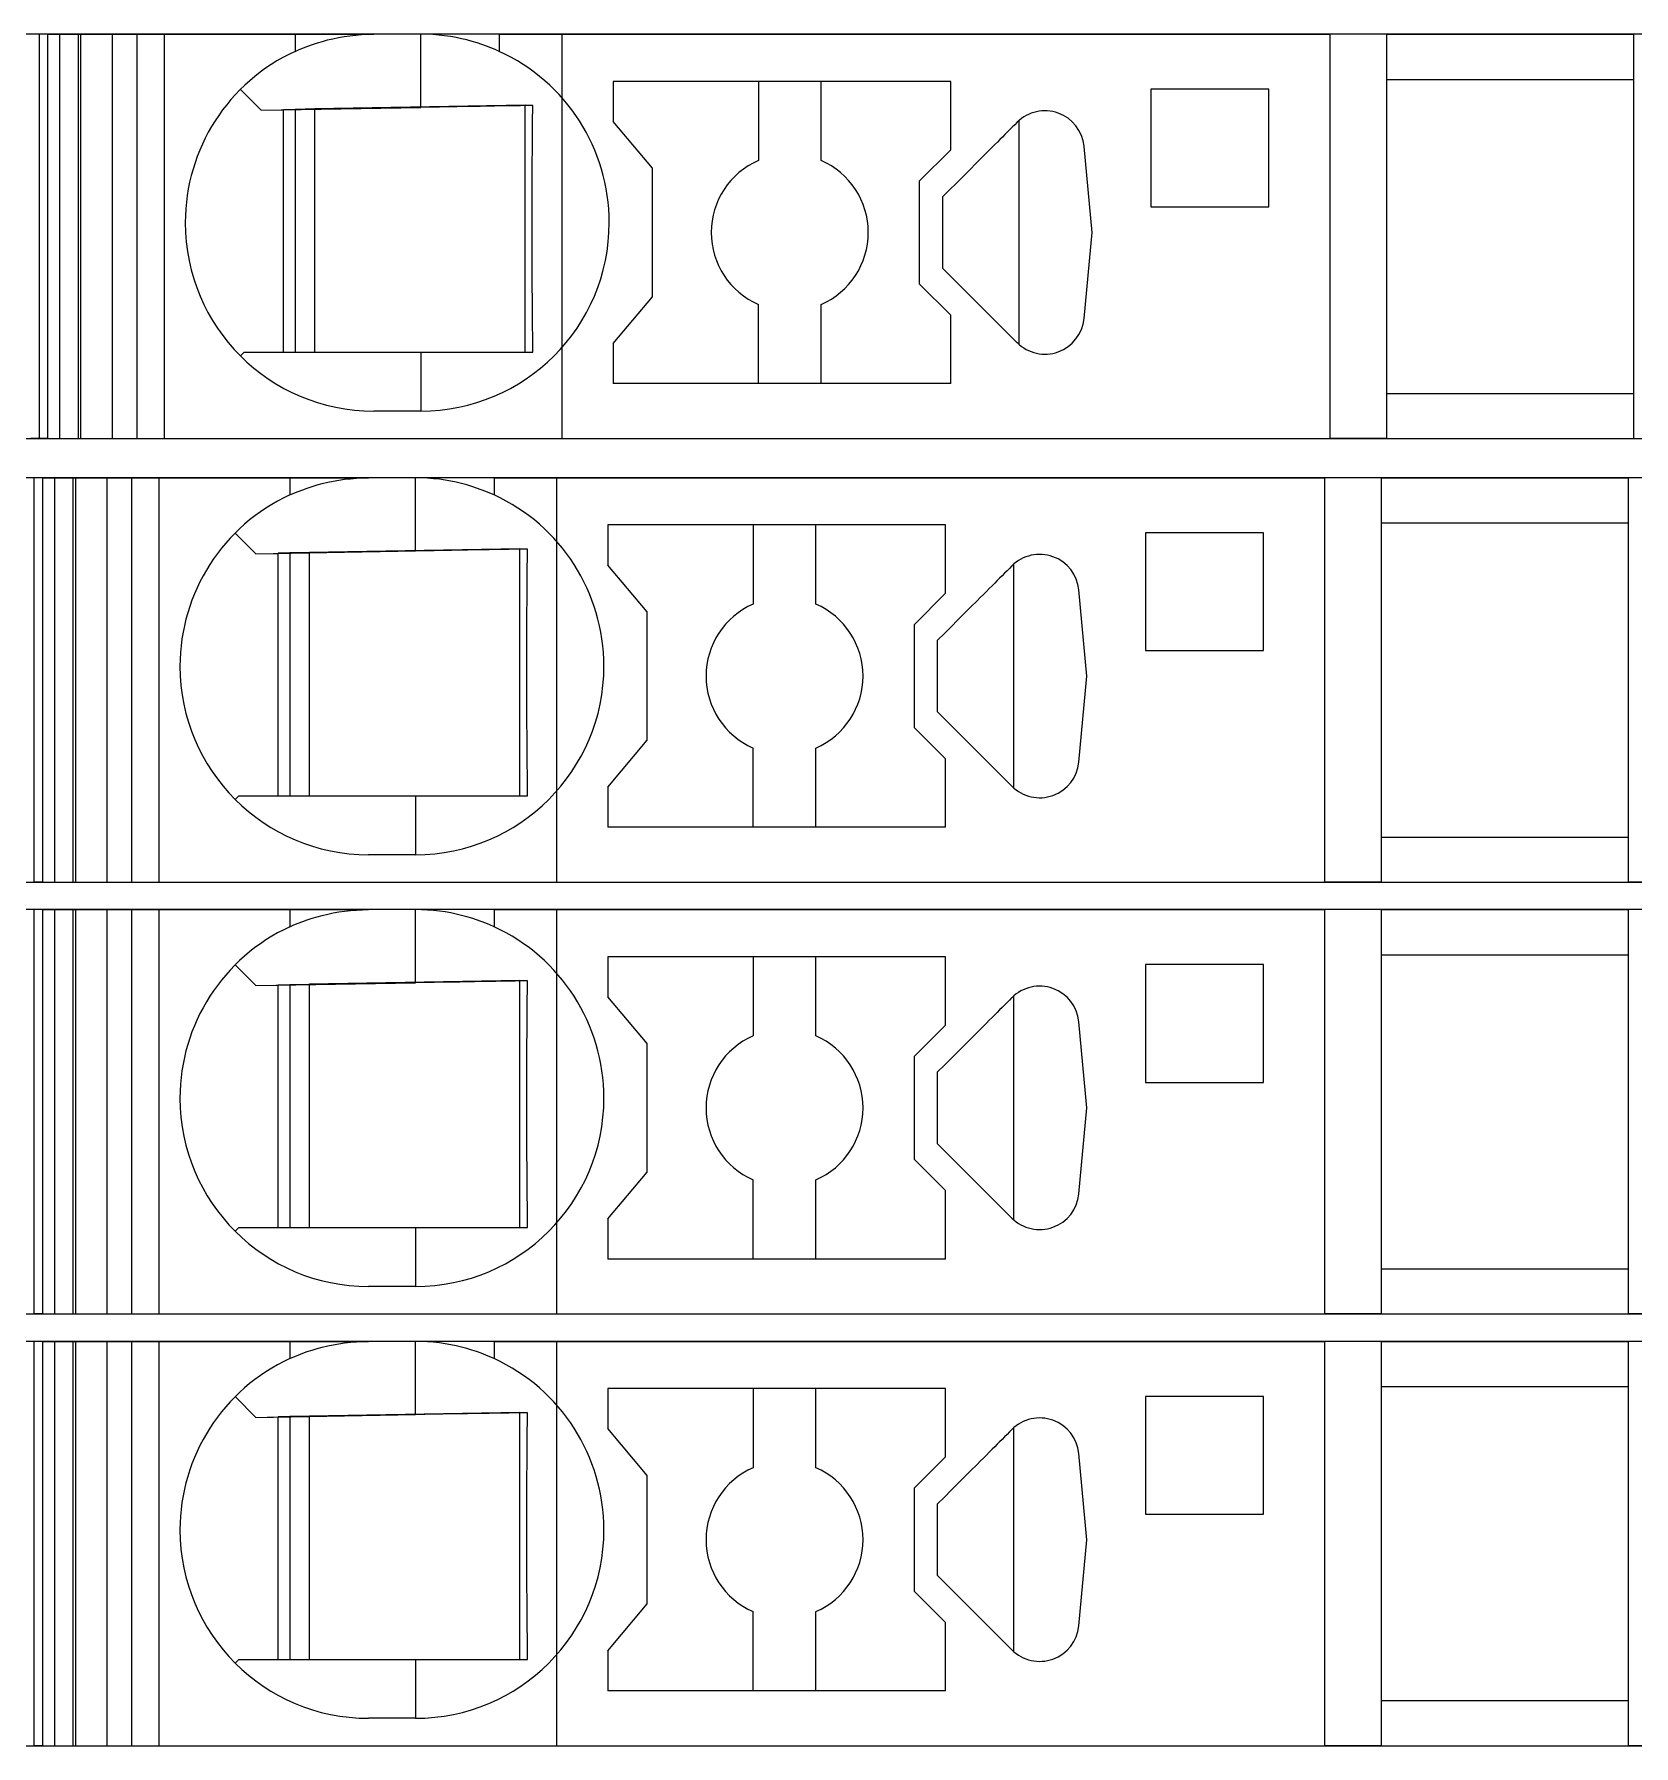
# Model space of a CAD drawing. Header units: millimetres. Extents: x 0 to 1680, y 0 to 1188.
# Drawn here: x 854.89 to 875.27, y 335.85 to 357.65 of the extents above; entities that cross this region are included whole.
import ezdxf
from ezdxf.enums import TextEntityAlignment as Align

# ---------------------------------------------------------------- set-up
doc = ezdxf.new("R2010")
doc.units = ezdxf.units.MM
for name, color, linetype, lineweight in [('EPLAN309', 5, 'Continuous', 5), ('EPLAN493', 5, 'Continuous', 5), ('MAIN-1', 7, 'Continuous', 5), ('MAIN-2', 7, 'Continuous', 5)]:
    doc.layers.add(name, color=color, linetype=linetype, lineweight=lineweight)
doc.styles.add('Tahoma', font='')
doc.styles.get('Tahoma').set_extended_font_data('Tahoma')

# ---------------------------------------------------------------- blocks, each defined once
blk = doc.blocks.new('EPLSYM_LibrarySPECIAL_Symbol12_Variant0_Placement8_3')
at = {"layer": 'EPLAN309', "lineweight": 13, "ltscale": 16}
blk.add_lwpolyline([(0, -5.15), (68.15, -5.15), (68.15, 0), (0, 0)], close=True, dxfattribs=at)
at = {"layer": 'EPLAN493', "color": 5, "style": 'Tahoma'}
blk.add_attdef('17_20450', text='', height=2.3478, dxfattribs=at).set_placement((0, -21.83478), align=Align.MIDDLE_RIGHT)
blk = doc.blocks.new('EPLSYM_LibrarySPECIAL_Symbol12_Variant0_Placement8_17')
at = {"layer": 'EPLAN309', "lineweight": 13, "ltscale": 16}
blk.add_lwpolyline([(0, -5.15), (68.15, -5.15), (68.15, 0), (0, 0)], close=True, dxfattribs=at)
at = {"layer": 'EPLAN493', "color": 5, "style": 'Tahoma'}
blk.add_attdef('17_20450', text='', height=2.3478, dxfattribs=at).set_placement((0, -21.83478), align=Align.MIDDLE_RIGHT)
blk = doc.blocks.new('EPLSYM_LibrarySPECIAL_Symbol12_Variant0_Placement8_18')
at = {"layer": 'EPLAN309', "lineweight": 13, "ltscale": 16}
blk.add_lwpolyline([(0, -5.15), (68.15, -5.15), (68.15, 0), (0, 0)], close=True, dxfattribs=at)
at = {"layer": 'EPLAN493', "color": 5, "style": 'Tahoma'}
blk.add_attdef('17_20450', text='', height=2.3478, dxfattribs=at).set_placement((0, -21.83478), align=Align.MIDDLE_RIGHT)
blk = doc.blocks.new('EPLSYM_LibrarySPECIAL_Symbol12_Variant0_Placement8_19')
at = {"layer": 'EPLAN309', "lineweight": 13, "ltscale": 16}
blk.add_lwpolyline([(0, -5.15), (68.15, -5.15), (68.15, 0), (0, 0)], close=True, dxfattribs=at)
at = {"layer": 'EPLAN493', "color": 5, "style": 'Tahoma'}
blk.add_attdef('17_20450', text='', height=2.3478, dxfattribs=at).set_placement((0, -21.83478), align=Align.MIDDLE_RIGHT)

msp = doc.modelspace()

# ---------------------------------------------------------------- linework, layer by layer
at = {"layer": 'MAIN-1'}
for p, q in [((854.961, 357.65), (854.851, 357.65)), ((855.068, 357.65), (854.961, 357.65)), ((854.961, 352.5), (854.961, 357.65)), ((855.068, 357.65), (858.217, 357.65)), ((855.068, 352.5), (855.068, 357.65)), ((858.217, 357.65), (859.217, 357.65)), ((858.217, 357.65), (858.217, 357.432)), ((858.38, 357.499), (858.439, 357.52)), ((858.439, 357.52), (858.5, 357.54)), ((858.5, 357.54), (858.564, 357.559)), ((858.564, 357.559), (858.63, 357.577)), ((858.63, 357.577), (858.698, 357.593)), ((858.698, 357.593), (858.768, 357.608)), ((858.768, 357.608), (858.84, 357.62)), ((858.84, 357.62), (858.913, 357.631)), ((858.913, 357.631), (858.988, 357.639)), ((858.988, 357.639), (859.064, 357.645)), ((859.064, 357.645), (859.14, 357.649)), ((859.14, 357.649), (859.217, 357.65)), ((859.817, 357.65), (859.217, 357.65)), ((859.894, 357.649), (859.817, 357.65)), ((860.817, 357.65), (859.817, 357.65)), ((859.817, 356.718), (859.817, 357.65)), ((859.971, 357.645), (859.894, 357.649)), ((860.046, 357.639), (859.971, 357.645)), ((860.121, 357.631), (860.046, 357.639)), ((860.195, 357.62), (860.121, 357.631)), ((860.267, 357.608), (860.195, 357.62)), ((860.337, 357.593), (860.267, 357.608)), ((860.405, 357.577), (860.337, 357.593)), ((860.47, 357.559), (860.405, 357.577)), ((860.534, 357.54), (860.47, 357.559)), ((860.595, 357.52), (860.534, 357.54)), ((860.654, 357.499), (860.595, 357.52)), ((860.817, 357.65), (871.399, 357.65)), ((860.817, 357.65), (860.817, 357.432)), ((872.117, 357.65), (871.399, 357.65)), ((871.399, 352.5), (871.399, 357.65)), ((872.117, 357.65), (875.267, 357.65)), ((872.117, 357.65), (872.117, 352.5)), ((875.267, 352.5), (875.267, 357.65)), ((858.217, 357.432), (858.269, 357.455)), ((858.269, 357.455), (858.323, 357.477)), ((858.323, 357.477), (858.38, 357.499)), ((860.711, 357.477), (860.654, 357.499)), ((860.765, 357.455), (860.711, 357.477)), ((860.817, 357.432), (860.765, 357.455)), ((857.52, 356.947), (857.784, 356.683)), ((862.267, 357.05), (862.267, 356.539)), ((866.567, 357.05), (862.267, 357.05)), ((864.117, 357.05), (864.117, 356.042)), ((864.917, 356.042), (864.917, 357.05)), ((866.567, 356.179), (866.567, 357.05)), ((869.117, 356.95), (869.117, 355.45)), ((870.617, 356.95), (869.117, 356.95)), ((870.617, 355.45), (870.617, 356.95)), ((872.117, 357.075), (875.267, 357.075)), ((857.784, 356.683), (859.817, 356.718)), ((858.067, 353.6), (858.067, 356.688)), ((858.217, 356.69), (858.217, 353.6)), ((858.467, 353.6), (858.467, 356.695)), ((859.937, 356.72), (859.817, 356.718)), ((860.054, 356.722), (859.937, 356.72)), ((860.168, 356.724), (860.054, 356.722)), ((860.276, 356.726), (860.168, 356.724)), ((860.38, 356.728), (860.276, 356.726)), ((860.479, 356.729), (860.38, 356.728)), ((860.575, 356.731), (860.479, 356.729)), ((860.666, 356.733), (860.575, 356.731)), ((860.755, 356.734), (860.666, 356.733)), ((860.842, 356.736), (860.755, 356.734)), ((860.926, 356.737), (860.842, 356.736)), ((861.007, 356.738), (860.926, 356.737)), ((861.088, 356.74), (861.007, 356.738)), ((861.166, 356.741), (861.088, 356.74)), ((861.146, 353.6), (861.146, 356.741)), ((861.243, 356.742), (861.166, 356.741)), ((861.242, 356.6), (861.243, 356.672)), ((861.243, 356.672), (861.243, 356.742)), ((861.24, 356.453), (861.241, 356.527)), ((861.24, 356.377), (861.24, 356.453)), ((861.241, 356.527), (861.242, 356.6)), ((862.767, 355.943), (862.267, 356.539)), ((867.32, 356.435), (867.288, 356.403)), ((867.351, 356.466), (867.32, 356.435)), ((867.382, 356.497), (867.351, 356.466)), ((867.414, 356.529), (867.382, 356.497)), ((867.434, 356.548), (867.434, 353.702)), ((861.238, 356.22), (861.239, 356.299)), ((861.238, 356.138), (861.238, 356.22)), ((861.239, 356.299), (861.24, 356.377)), ((867.125, 356.24), (867.088, 356.203)), ((867.161, 356.276), (867.125, 356.24)), ((867.194, 356.309), (867.161, 356.276)), ((867.226, 356.341), (867.194, 356.309)), ((867.257, 356.372), (867.226, 356.341)), ((867.288, 356.403), (867.257, 356.372)), ((868.369, 355.125), (868.265, 356.222)), ((861.236, 355.967), (861.237, 356.054)), ((861.237, 356.054), (861.238, 356.138)), ((866.167, 355.779), (866.567, 356.179)), ((866.891, 356.006), (866.809, 355.924)), ((866.969, 356.084), (866.891, 356.006)), ((867.01, 356.125), (866.969, 356.084)), ((867.05, 356.165), (867.01, 356.125)), ((867.088, 356.203), (867.05, 356.165)), ((861.235, 355.782), (861.236, 355.876)), ((861.235, 355.684), (861.235, 355.782)), ((861.236, 355.876), (861.236, 355.967)), ((862.767, 354.307), (862.767, 355.943)), ((866.167, 355.779), (866.167, 354.471)), ((866.725, 355.84), (866.639, 355.754)), ((866.809, 355.924), (866.725, 355.84)), ((861.234, 355.581), (861.235, 355.684)), ((861.234, 355.474), (861.234, 355.581)), ((866.553, 355.668), (866.467, 355.582)), ((866.467, 355.452), (866.467, 355.582)), ((866.639, 355.754), (866.553, 355.668)), ((861.234, 355.363), (861.234, 355.474)), ((861.234, 355.25), (861.234, 355.363)), ((866.467, 355.321), (866.467, 355.452)), ((869.117, 355.45), (870.617, 355.45)), ((861.234, 355.129), (861.234, 355.25)), ((861.234, 355.011), (861.234, 355.129)), ((866.467, 355.19), (866.467, 355.321)), ((866.467, 355.06), (866.467, 355.19)), ((868.265, 354.028), (868.369, 355.125)), ((861.234, 354.897), (861.234, 355.011)), ((866.467, 354.929), (866.467, 355.06)), ((866.467, 354.798), (866.467, 354.929)), ((861.235, 354.788), (861.234, 354.897)), ((861.235, 354.684), (861.235, 354.788)), ((866.467, 354.668), (866.467, 354.798)), ((861.236, 354.584), (861.235, 354.684)), ((861.237, 354.489), (861.236, 354.584)), ((861.237, 354.398), (861.237, 354.489)), ((866.567, 354.071), (866.167, 354.471)), ((866.467, 354.668), (867.414, 353.721)), ((861.238, 354.309), (861.237, 354.398)), ((861.239, 354.223), (861.238, 354.309)), ((862.267, 353.711), (862.767, 354.307)), ((861.24, 354.14), (861.239, 354.223)), ((861.24, 354.058), (861.24, 354.14)), ((861.241, 353.979), (861.24, 354.058)), ((864.117, 353.2), (864.117, 354.208)), ((864.917, 353.2), (864.917, 354.208)), ((866.567, 353.2), (866.567, 354.071)), ((861.242, 353.9), (861.241, 353.979)), ((861.243, 353.824), (861.242, 353.9)), ((861.244, 353.748), (861.243, 353.824)), ((857.567, 353.6), (857.52, 353.553)), ((857.567, 353.6), (859.817, 353.6)), ((859.817, 353.6), (859.909, 353.6)), ((859.817, 353.6), (859.817, 352.85)), ((859.909, 353.6), (860, 353.6)), ((860, 353.6), (860.09, 353.6)), ((860.09, 353.6), (860.177, 353.6)), ((860.177, 353.6), (860.262, 353.6)), ((860.262, 353.6), (860.345, 353.6)), ((860.345, 353.6), (860.425, 353.6)), ((860.425, 353.6), (860.503, 353.6)), ((860.503, 353.6), (860.579, 353.6)), ((860.579, 353.6), (860.652, 353.6)), ((860.652, 353.6), (860.724, 353.6)), ((860.724, 353.6), (860.794, 353.6)), ((860.794, 353.6), (860.862, 353.6)), ((860.862, 353.6), (860.929, 353.6)), ((860.929, 353.6), (860.994, 353.6)), ((860.994, 353.6), (861.058, 353.6)), ((861.058, 353.6), (861.122, 353.6)), ((861.122, 353.6), (861.184, 353.6)), ((861.184, 353.6), (861.245, 353.6)), ((861.244, 353.674), (861.244, 353.748)), ((861.245, 353.6), (861.244, 353.674)), ((862.267, 353.711), (862.267, 353.2)), ((866.567, 353.2), (862.267, 353.2)), ((872.117, 353.075), (875.267, 353.075)), ((859.817, 352.85), (859.217, 352.85)), ((854.961, 352.5), (854.851, 352.5)), ((855.068, 352.5), (854.961, 352.5)), ((855.068, 352.5), (871.399, 352.5)), ((872.117, 352.5), (871.399, 352.5)), ((872.117, 352.5), (875.267, 352.5)), ((855.001, 352), (854.893, 352)), ((854.893, 346.85), (854.893, 352)), ((855.001, 352), (858.15, 352)), ((855.001, 346.85), (855.001, 352)), ((858.15, 352), (859.15, 352)), ((858.15, 352), (858.15, 351.782)), ((858.313, 351.849), (858.372, 351.87)), ((858.372, 351.87), (858.433, 351.89)), ((858.433, 351.89), (858.497, 351.909)), ((858.497, 351.909), (858.563, 351.927)), ((858.563, 351.927), (858.631, 351.943)), ((858.631, 351.943), (858.701, 351.958)), ((858.701, 351.958), (858.772, 351.97)), ((858.772, 351.97), (858.846, 351.981)), ((858.846, 351.981), (858.921, 351.989)), ((858.921, 351.989), (858.997, 351.995)), ((858.997, 351.995), (859.073, 351.999)), ((859.073, 351.999), (859.15, 352)), ((859.75, 352), (859.15, 352)), ((859.827, 351.999), (859.75, 352)), ((860.75, 352), (859.75, 352)), ((859.75, 351.068), (859.75, 352)), ((859.903, 351.995), (859.827, 351.999)), ((859.979, 351.989), (859.903, 351.995)), ((860.054, 351.981), (859.979, 351.989)), ((860.128, 351.97), (860.054, 351.981)), ((860.199, 351.958), (860.128, 351.97)), ((860.269, 351.943), (860.199, 351.958)), ((860.337, 351.927), (860.269, 351.943)), ((860.403, 351.909), (860.337, 351.927)), ((860.467, 351.89), (860.403, 351.909)), ((860.528, 351.87), (860.467, 351.89)), ((860.587, 351.849), (860.528, 351.87)), ((860.75, 352), (871.332, 352)), ((860.75, 352), (860.75, 351.782)), ((872.05, 352), (871.332, 352)), ((871.332, 346.85), (871.332, 352)), ((872.05, 352), (875.2, 352)), ((872.05, 352), (872.05, 346.85)), ((875.919, 352), (875.2, 352)), ((875.2, 346.85), (875.2, 352)), ((858.15, 351.782), (858.202, 351.805)), ((858.202, 351.805), (858.256, 351.827)), ((858.256, 351.827), (858.313, 351.849)), ((860.644, 351.827), (860.587, 351.849)), ((860.698, 351.805), (860.644, 351.827)), ((860.75, 351.782), (860.698, 351.805)), ((872.05, 351.425), (875.2, 351.425)), ((857.453, 351.297), (857.717, 351.033)), ((862.2, 351.4), (862.2, 350.889)), ((866.5, 351.4), (862.2, 351.4)), ((864.05, 351.4), (864.05, 350.392)), ((864.85, 350.392), (864.85, 351.4)), ((866.5, 350.529), (866.5, 351.4)), ((869.05, 351.3), (869.05, 349.8)), ((870.55, 351.3), (869.05, 351.3)), ((870.55, 349.8), (870.55, 351.3)), ((857.717, 351.033), (859.75, 351.068)), ((858, 347.95), (858, 351.038)), ((858.15, 351.04), (858.15, 347.95)), ((858.4, 347.95), (858.4, 351.045)), ((859.87, 351.07), (859.75, 351.068)), ((859.987, 351.072), (859.87, 351.07)), ((860.1, 351.074), (859.987, 351.072)), ((860.209, 351.076), (860.1, 351.074)), ((860.313, 351.078), (860.209, 351.076)), ((860.412, 351.079), (860.313, 351.078)), ((860.507, 351.081), (860.412, 351.079)), ((860.599, 351.083), (860.507, 351.081)), ((860.688, 351.084), (860.599, 351.083)), ((860.774, 351.086), (860.688, 351.084)), ((860.858, 351.087), (860.774, 351.086)), ((860.94, 351.088), (860.858, 351.087)), ((861.02, 351.09), (860.94, 351.088)), ((861.099, 351.091), (861.02, 351.09)), ((861.079, 347.95), (861.079, 351.091)), ((861.176, 351.092), (861.099, 351.091)), ((861.175, 350.95), (861.176, 351.022)), ((861.176, 351.022), (861.176, 351.092)), ((861.173, 350.803), (861.174, 350.877)), ((861.173, 350.727), (861.173, 350.803)), ((861.174, 350.877), (861.175, 350.95)), ((862.7, 350.293), (862.2, 350.889)), ((867.252, 350.785), (867.221, 350.753)), ((867.284, 350.816), (867.252, 350.785)), ((867.315, 350.847), (867.284, 350.816)), ((867.346, 350.879), (867.315, 350.847)), ((867.367, 350.898), (867.367, 348.052)), ((861.17, 350.488), (861.171, 350.57)), ((861.171, 350.57), (861.172, 350.649)), ((861.172, 350.649), (861.173, 350.727)), ((867.021, 350.553), (866.983, 350.515)), ((867.058, 350.59), (867.021, 350.553)), ((867.094, 350.626), (867.058, 350.59)), ((867.127, 350.659), (867.094, 350.626)), ((867.158, 350.691), (867.127, 350.659)), ((867.19, 350.722), (867.158, 350.691)), ((867.221, 350.753), (867.19, 350.722)), ((868.302, 349.475), (868.198, 350.572)), ((861.169, 350.317), (861.17, 350.404)), ((861.17, 350.404), (861.17, 350.488)), ((866.1, 350.129), (866.5, 350.529)), ((866.823, 350.356), (866.742, 350.274)), ((866.902, 350.434), (866.823, 350.356)), ((866.943, 350.475), (866.902, 350.434)), ((866.983, 350.515), (866.943, 350.475)), ((861.168, 350.132), (861.169, 350.226)), ((861.168, 350.034), (861.168, 350.132)), ((861.169, 350.226), (861.169, 350.317)), ((862.7, 348.657), (862.7, 350.293)), ((866.1, 350.129), (866.1, 348.821)), ((866.658, 350.19), (866.572, 350.104)), ((866.742, 350.274), (866.658, 350.19)), ((861.167, 349.931), (861.168, 350.034)), ((861.167, 349.824), (861.167, 349.931)), ((866.486, 350.018), (866.4, 349.932)), ((866.4, 349.802), (866.4, 349.932)), ((866.572, 350.104), (866.486, 350.018)), ((861.167, 349.713), (861.167, 349.824)), ((861.167, 349.6), (861.167, 349.713)), ((866.4, 349.671), (866.4, 349.802)), ((869.05, 349.8), (870.55, 349.8)), ((861.167, 349.479), (861.167, 349.6)), ((861.167, 349.361), (861.167, 349.479)), ((866.4, 349.54), (866.4, 349.671)), ((866.4, 349.41), (866.4, 349.54)), ((868.198, 348.378), (868.302, 349.475)), ((861.167, 349.247), (861.167, 349.361)), ((861.168, 349.138), (861.167, 349.247)), ((866.4, 349.279), (866.4, 349.41)), ((866.4, 349.148), (866.4, 349.279)), ((861.168, 349.034), (861.168, 349.138)), ((861.169, 348.934), (861.168, 349.034)), ((866.4, 349.018), (866.4, 349.148)), ((861.169, 348.839), (861.169, 348.934)), ((861.17, 348.748), (861.169, 348.839)), ((866.5, 348.421), (866.1, 348.821)), ((866.4, 349.018), (867.346, 348.071)), ((861.171, 348.659), (861.17, 348.748)), ((861.172, 348.573), (861.171, 348.659)), ((862.2, 348.061), (862.7, 348.657)), ((861.172, 348.49), (861.172, 348.573)), ((861.173, 348.408), (861.172, 348.49)), ((861.174, 348.329), (861.173, 348.408)), ((864.05, 347.55), (864.05, 348.558)), ((864.85, 347.55), (864.85, 348.558)), ((866.5, 347.55), (866.5, 348.421)), ((861.175, 348.25), (861.174, 348.329)), ((861.176, 348.174), (861.175, 348.25)), ((861.176, 348.098), (861.176, 348.174)), ((857.5, 347.95), (857.453, 347.903)), ((857.5, 347.95), (859.75, 347.95)), ((859.75, 347.95), (859.842, 347.95)), ((859.75, 347.95), (859.75, 347.2)), ((859.842, 347.95), (859.933, 347.95)), ((859.933, 347.95), (860.023, 347.95)), ((860.023, 347.95), (860.11, 347.95)), ((860.11, 347.95), (860.195, 347.95)), ((860.195, 347.95), (860.278, 347.95)), ((860.278, 347.95), (860.358, 347.95)), ((860.358, 347.95), (860.436, 347.95)), ((860.436, 347.95), (860.511, 347.95)), ((860.511, 347.95), (860.585, 347.95)), ((860.585, 347.95), (860.657, 347.95)), ((860.657, 347.95), (860.726, 347.95)), ((860.726, 347.95), (860.795, 347.95)), ((860.795, 347.95), (860.861, 347.95)), ((860.861, 347.95), (860.927, 347.95)), ((860.927, 347.95), (860.991, 347.95)), ((860.991, 347.95), (861.055, 347.95)), ((861.055, 347.95), (861.117, 347.95)), ((861.117, 347.95), (861.178, 347.95)), ((861.177, 348.024), (861.176, 348.098)), ((861.178, 347.95), (861.177, 348.024)), ((862.2, 348.061), (862.2, 347.55)), ((866.5, 347.55), (862.2, 347.55)), ((872.05, 347.425), (875.2, 347.425)), ((859.75, 347.2), (859.15, 347.2)), ((855.001, 346.85), (854.893, 346.85)), ((855.001, 346.85), (871.332, 346.85)), ((872.05, 346.85), (871.332, 346.85)), ((872.05, 346.85), (875.2, 346.85)), ((875.919, 346.85), (875.2, 346.85)), ((855.001, 346.5), (854.893, 346.5)), ((854.893, 341.35), (854.893, 346.5)), ((855.001, 346.5), (858.15, 346.5)), ((855.001, 341.35), (855.001, 346.5)), ((858.15, 346.5), (859.15, 346.5)), ((858.15, 346.5), (858.15, 346.282)), ((858.433, 346.39), (858.497, 346.409)), ((858.497, 346.409), (858.563, 346.427)), ((858.563, 346.427), (858.631, 346.443)), ((858.631, 346.443), (858.701, 346.458)), ((858.701, 346.458), (858.772, 346.47)), ((858.772, 346.47), (858.846, 346.481)), ((858.846, 346.481), (858.921, 346.489)), ((858.921, 346.489), (858.997, 346.495)), ((858.997, 346.495), (859.073, 346.499)), ((859.073, 346.499), (859.15, 346.5)), ((859.75, 346.5), (859.15, 346.5)), ((859.827, 346.499), (859.75, 346.5)), ((860.75, 346.5), (859.75, 346.5)), ((859.75, 345.568), (859.75, 346.5)), ((859.903, 346.495), (859.827, 346.499)), ((859.979, 346.489), (859.903, 346.495)), ((860.054, 346.481), (859.979, 346.489)), ((860.128, 346.47), (860.054, 346.481)), ((860.199, 346.458), (860.128, 346.47)), ((860.269, 346.443), (860.199, 346.458)), ((860.337, 346.427), (860.269, 346.443)), ((860.403, 346.409), (860.337, 346.427)), ((860.467, 346.39), (860.403, 346.409)), ((860.75, 346.5), (871.332, 346.5)), ((860.75, 346.5), (860.75, 346.282)), ((872.05, 346.5), (871.332, 346.5)), ((871.332, 341.35), (871.332, 346.5)), ((872.05, 346.5), (875.2, 346.5)), ((872.05, 346.5), (872.05, 341.35)), ((875.919, 346.5), (875.2, 346.5)), ((875.2, 341.35), (875.2, 346.5)), ((858.15, 346.282), (858.202, 346.305)), ((858.202, 346.305), (858.256, 346.327)), ((858.256, 346.327), (858.313, 346.349)), ((858.313, 346.349), (858.372, 346.37)), ((858.372, 346.37), (858.433, 346.39)), ((860.528, 346.37), (860.467, 346.39)), ((860.587, 346.349), (860.528, 346.37)), ((860.644, 346.327), (860.587, 346.349)), ((860.698, 346.305), (860.644, 346.327)), ((860.75, 346.282), (860.698, 346.305)), ((857.453, 345.797), (857.717, 345.533)), ((862.2, 345.9), (862.2, 345.389)), ((866.5, 345.9), (862.2, 345.9)), ((864.05, 345.9), (864.05, 344.892)), ((864.85, 344.892), (864.85, 345.9)), ((866.5, 345.029), (866.5, 345.9)), ((869.05, 345.8), (869.05, 344.3)), ((870.55, 345.8), (869.05, 345.8)), ((870.55, 344.3), (870.55, 345.8)), ((872.05, 345.925), (875.2, 345.925)), ((857.717, 345.533), (859.75, 345.568)), ((858, 342.45), (858, 345.538)), ((858.15, 345.54), (858.15, 342.45)), ((858.4, 342.45), (858.4, 345.545)), ((859.87, 345.57), (859.75, 345.568)), ((859.987, 345.572), (859.87, 345.57)), ((860.1, 345.574), (859.987, 345.572)), ((860.209, 345.576), (860.1, 345.574)), ((860.313, 345.578), (860.209, 345.576)), ((860.412, 345.579), (860.313, 345.578)), ((860.507, 345.581), (860.412, 345.579)), ((860.599, 345.583), (860.507, 345.581)), ((860.688, 345.584), (860.599, 345.583)), ((860.774, 345.586), (860.688, 345.584)), ((860.858, 345.587), (860.774, 345.586)), ((860.94, 345.588), (860.858, 345.587)), ((861.02, 345.59), (860.94, 345.588)), ((861.099, 345.591), (861.02, 345.59)), ((861.079, 342.45), (861.079, 345.591)), ((861.176, 345.592), (861.099, 345.591)), ((861.176, 345.522), (861.176, 345.592)), ((861.173, 345.303), (861.174, 345.377)), ((861.174, 345.377), (861.175, 345.45)), ((861.175, 345.45), (861.176, 345.522)), ((862.7, 344.793), (862.2, 345.389)), ((867.284, 345.316), (867.252, 345.285)), ((867.315, 345.347), (867.284, 345.316)), ((867.346, 345.379), (867.315, 345.347)), ((867.367, 345.398), (867.367, 342.552)), ((861.171, 345.07), (861.172, 345.149)), ((861.172, 345.149), (861.173, 345.227)), ((861.173, 345.227), (861.173, 345.303)), ((867.094, 345.126), (867.058, 345.09)), ((867.127, 345.159), (867.094, 345.126)), ((867.158, 345.191), (867.127, 345.159)), ((867.19, 345.222), (867.158, 345.191)), ((867.221, 345.253), (867.19, 345.222)), ((867.252, 345.285), (867.221, 345.253)), ((861.169, 344.817), (861.17, 344.904)), ((861.17, 344.988), (861.171, 345.07)), ((861.17, 344.904), (861.17, 344.988)), ((866.1, 344.629), (866.5, 345.029)), ((866.902, 344.934), (866.823, 344.856)), ((866.943, 344.975), (866.902, 344.934)), ((866.983, 345.015), (866.943, 344.975)), ((867.021, 345.053), (866.983, 345.015)), ((867.058, 345.09), (867.021, 345.053)), ((868.302, 343.975), (868.198, 345.072)), ((861.168, 344.632), (861.169, 344.726)), ((861.169, 344.726), (861.169, 344.817)), ((862.7, 343.157), (862.7, 344.793)), ((866.658, 344.69), (866.572, 344.604)), ((866.742, 344.774), (866.658, 344.69)), ((866.823, 344.856), (866.742, 344.774)), ((861.167, 344.431), (861.168, 344.534)), ((861.168, 344.534), (861.168, 344.632)), ((866.1, 344.629), (866.1, 343.321)), ((866.486, 344.518), (866.4, 344.432)), ((866.572, 344.604), (866.486, 344.518)), ((861.167, 344.324), (861.167, 344.431)), ((861.167, 344.213), (861.167, 344.324)), ((866.4, 344.302), (866.4, 344.432)), ((866.4, 344.171), (866.4, 344.302)), ((869.05, 344.3), (870.55, 344.3)), ((861.167, 344.1), (861.167, 344.213)), ((861.167, 343.979), (861.167, 344.1)), ((866.4, 344.04), (866.4, 344.171)), ((866.4, 343.91), (866.4, 344.04)), ((861.167, 343.861), (861.167, 343.979)), ((861.167, 343.747), (861.167, 343.861)), ((866.4, 343.779), (866.4, 343.91)), ((868.198, 342.878), (868.302, 343.975)), ((861.168, 343.638), (861.167, 343.747)), ((861.168, 343.534), (861.168, 343.638)), ((866.4, 343.648), (866.4, 343.779)), ((866.4, 343.518), (866.4, 343.648)), ((861.169, 343.434), (861.168, 343.534)), ((861.169, 343.339), (861.169, 343.434)), ((866.4, 343.518), (867.346, 342.571)), ((861.17, 343.248), (861.169, 343.339)), ((861.171, 343.159), (861.17, 343.248)), ((861.172, 343.073), (861.171, 343.159)), ((862.2, 342.561), (862.7, 343.157)), ((866.5, 342.921), (866.1, 343.321)), ((861.172, 342.99), (861.172, 343.073)), ((861.173, 342.908), (861.172, 342.99)), ((864.05, 342.05), (864.05, 343.058)), ((864.85, 342.05), (864.85, 343.058)), ((866.5, 342.05), (866.5, 342.921)), ((861.174, 342.829), (861.173, 342.908)), ((861.175, 342.75), (861.174, 342.829)), ((861.176, 342.674), (861.175, 342.75)), ((861.176, 342.598), (861.176, 342.674)), ((861.177, 342.524), (861.176, 342.598)), ((861.178, 342.45), (861.177, 342.524)), ((862.2, 342.561), (862.2, 342.05)), ((857.5, 342.45), (857.453, 342.403)), ((857.5, 342.45), (859.75, 342.45)), ((859.75, 342.45), (859.842, 342.45)), ((859.75, 342.45), (859.75, 341.7)), ((859.842, 342.45), (859.933, 342.45)), ((859.933, 342.45), (860.023, 342.45)), ((860.023, 342.45), (860.11, 342.45)), ((860.11, 342.45), (860.195, 342.45)), ((860.195, 342.45), (860.278, 342.45)), ((860.278, 342.45), (860.358, 342.45)), ((860.358, 342.45), (860.436, 342.45)), ((860.436, 342.45), (860.511, 342.45)), ((860.511, 342.45), (860.585, 342.45)), ((860.585, 342.45), (860.657, 342.45)), ((860.657, 342.45), (860.726, 342.45)), ((860.726, 342.45), (860.795, 342.45)), ((860.795, 342.45), (860.861, 342.45)), ((860.861, 342.45), (860.927, 342.45)), ((860.927, 342.45), (860.991, 342.45)), ((860.991, 342.45), (861.055, 342.45)), ((861.055, 342.45), (861.117, 342.45)), ((861.117, 342.45), (861.178, 342.45)), ((866.5, 342.05), (862.2, 342.05)), ((872.05, 341.925), (875.2, 341.925)), ((859.75, 341.7), (859.15, 341.7)), ((855.001, 341.35), (854.893, 341.35)), ((855.001, 341.35), (871.332, 341.35)), ((872.05, 341.35), (871.332, 341.35)), ((872.05, 341.35), (875.2, 341.35)), ((875.919, 341.35), (875.2, 341.35)), ((855.001, 341), (854.893, 341)), ((854.893, 335.85), (854.893, 341)), ((855.001, 341), (858.15, 341)), ((855.001, 335.85), (855.001, 341)), ((858.15, 341), (859.15, 341)), ((858.15, 341), (858.15, 340.782)), ((858.631, 340.943), (858.701, 340.958)), ((858.701, 340.958), (858.772, 340.97)), ((858.772, 340.97), (858.846, 340.981)), ((858.846, 340.981), (858.921, 340.989)), ((858.921, 340.989), (858.997, 340.995)), ((858.997, 340.995), (859.073, 340.999)), ((859.073, 340.999), (859.15, 341)), ((859.75, 341), (859.15, 341)), ((859.827, 340.999), (859.75, 341)), ((860.75, 341), (859.75, 341)), ((859.75, 340.068), (859.75, 341)), ((859.903, 340.995), (859.827, 340.999)), ((859.979, 340.989), (859.903, 340.995)), ((860.054, 340.981), (859.979, 340.989)), ((860.128, 340.97), (860.054, 340.981)), ((860.199, 340.958), (860.128, 340.97)), ((860.269, 340.943), (860.199, 340.958)), ((860.75, 341), (871.332, 341)), ((860.75, 341), (860.75, 340.782)), ((872.05, 341), (871.332, 341)), ((871.332, 335.85), (871.332, 341)), ((872.05, 341), (875.2, 341)), ((872.05, 341), (872.05, 335.85)), ((875.919, 341), (875.2, 341)), ((875.2, 335.85), (875.2, 341)), ((858.15, 340.782), (858.202, 340.805)), ((858.202, 340.805), (858.256, 340.827)), ((858.256, 340.827), (858.313, 340.849)), ((858.313, 340.849), (858.372, 340.87)), ((858.372, 340.87), (858.433, 340.89)), ((858.433, 340.89), (858.497, 340.909)), ((858.497, 340.909), (858.563, 340.927)), ((858.563, 340.927), (858.631, 340.943)), ((860.337, 340.927), (860.269, 340.943)), ((860.403, 340.909), (860.337, 340.927)), ((860.467, 340.89), (860.403, 340.909)), ((860.528, 340.87), (860.467, 340.89)), ((860.587, 340.849), (860.528, 340.87)), ((860.644, 340.827), (860.587, 340.849)), ((860.698, 340.805), (860.644, 340.827)), ((860.75, 340.782), (860.698, 340.805)), ((862.2, 340.4), (862.2, 339.889)), ((866.5, 340.4), (862.2, 340.4)), ((864.05, 340.4), (864.05, 339.392)), ((864.85, 339.392), (864.85, 340.4)), ((866.5, 339.529), (866.5, 340.4)), ((869.05, 340.3), (869.05, 338.8)), ((870.55, 340.3), (869.05, 340.3)), ((870.55, 338.8), (870.55, 340.3)), ((872.05, 340.425), (875.2, 340.425)), ((857.453, 340.297), (857.717, 340.033)), ((860.507, 340.081), (860.412, 340.079)), ((860.599, 340.083), (860.507, 340.081)), ((860.688, 340.084), (860.599, 340.083)), ((860.774, 340.086), (860.688, 340.084)), ((860.858, 340.087), (860.774, 340.086)), ((860.94, 340.088), (860.858, 340.087)), ((861.02, 340.09), (860.94, 340.088)), ((861.099, 340.091), (861.02, 340.09)), ((861.079, 336.95), (861.079, 340.091)), ((861.176, 340.092), (861.099, 340.091)), ((861.176, 340.022), (861.176, 340.092)), ((857.717, 340.033), (859.75, 340.068)), ((858, 336.95), (858, 340.038)), ((858.15, 340.04), (858.15, 336.95)), ((858.4, 336.95), (858.4, 340.045)), ((859.87, 340.07), (859.75, 340.068)), ((859.987, 340.072), (859.87, 340.07)), ((860.1, 340.074), (859.987, 340.072)), ((860.209, 340.076), (860.1, 340.074)), ((860.313, 340.078), (860.209, 340.076)), ((860.412, 340.079), (860.313, 340.078)), ((861.173, 339.803), (861.174, 339.877)), ((861.174, 339.877), (861.175, 339.95)), ((861.175, 339.95), (861.176, 340.022)), ((862.7, 339.293), (862.2, 339.889)), ((867.346, 339.879), (867.315, 339.847)), ((867.367, 339.898), (867.367, 337.052)), ((861.171, 339.57), (861.172, 339.649)), ((861.172, 339.649), (861.173, 339.727)), ((861.173, 339.727), (861.173, 339.803)), ((867.127, 339.659), (867.094, 339.626)), ((867.158, 339.691), (867.127, 339.659)), ((867.19, 339.722), (867.158, 339.691)), ((867.221, 339.753), (867.19, 339.722)), ((867.252, 339.785), (867.221, 339.753)), ((867.284, 339.816), (867.252, 339.785)), ((867.315, 339.847), (867.284, 339.816)), ((861.17, 339.488), (861.171, 339.57)), ((861.17, 339.404), (861.17, 339.488)), ((866.1, 339.129), (866.5, 339.529)), ((866.902, 339.434), (866.823, 339.356)), ((866.943, 339.475), (866.902, 339.434)), ((866.983, 339.515), (866.943, 339.475)), ((867.021, 339.553), (866.983, 339.515)), ((867.058, 339.59), (867.021, 339.553)), ((867.094, 339.626), (867.058, 339.59)), ((868.302, 338.475), (868.198, 339.572)), ((861.168, 339.132), (861.169, 339.226)), ((861.169, 339.317), (861.17, 339.404)), ((861.169, 339.226), (861.169, 339.317)), ((862.7, 337.657), (862.7, 339.293)), ((866.742, 339.274), (866.658, 339.19)), ((866.823, 339.356), (866.742, 339.274)), ((861.167, 338.931), (861.168, 339.034)), ((861.168, 339.034), (861.168, 339.132)), ((866.1, 339.129), (866.1, 337.821)), ((866.486, 339.018), (866.4, 338.932)), ((866.572, 339.104), (866.486, 339.018)), ((866.658, 339.19), (866.572, 339.104)), ((861.167, 338.824), (861.167, 338.931)), ((861.167, 338.713), (861.167, 338.824)), ((866.4, 338.802), (866.4, 338.932)), ((866.4, 338.671), (866.4, 338.802)), ((869.05, 338.8), (870.55, 338.8)), ((861.167, 338.6), (861.167, 338.713)), ((861.167, 338.479), (861.167, 338.6)), ((866.4, 338.54), (866.4, 338.671)), ((861.167, 338.361), (861.167, 338.479)), ((861.167, 338.247), (861.167, 338.361)), ((866.4, 338.41), (866.4, 338.54)), ((866.4, 338.279), (866.4, 338.41)), ((868.198, 337.378), (868.302, 338.475)), ((861.168, 338.138), (861.167, 338.247)), ((861.168, 338.034), (861.168, 338.138)), ((866.4, 338.148), (866.4, 338.279)), ((866.4, 338.018), (866.4, 338.148)), ((861.169, 337.934), (861.168, 338.034)), ((861.169, 337.839), (861.169, 337.934)), ((866.4, 338.018), (867.346, 337.071)), ((861.17, 337.748), (861.169, 337.839)), ((861.171, 337.659), (861.17, 337.748)), ((866.5, 337.421), (866.1, 337.821)), ((861.172, 337.573), (861.171, 337.659)), ((861.172, 337.49), (861.172, 337.573)), ((861.173, 337.408), (861.172, 337.49)), ((862.2, 337.061), (862.7, 337.657)), ((864.05, 336.55), (864.05, 337.558)), ((864.85, 336.55), (864.85, 337.558)), ((861.174, 337.329), (861.173, 337.408)), ((861.175, 337.25), (861.174, 337.329)), ((861.176, 337.174), (861.175, 337.25)), ((866.5, 336.55), (866.5, 337.421)), ((861.176, 337.098), (861.176, 337.174)), ((861.177, 337.024), (861.176, 337.098)), ((862.2, 337.061), (862.2, 336.55)), ((857.5, 336.95), (857.453, 336.903)), ((857.5, 336.95), (859.75, 336.95)), ((859.75, 336.95), (859.842, 336.95)), ((859.75, 336.95), (859.75, 336.2)), ((859.842, 336.95), (859.933, 336.95)), ((859.933, 336.95), (860.023, 336.95)), ((860.023, 336.95), (860.11, 336.95)), ((860.11, 336.95), (860.195, 336.95)), ((860.195, 336.95), (860.278, 336.95)), ((860.278, 336.95), (860.358, 336.95)), ((860.358, 336.95), (860.436, 336.95)), ((860.436, 336.95), (860.511, 336.95)), ((860.511, 336.95), (860.585, 336.95)), ((860.585, 336.95), (860.657, 336.95)), ((860.657, 336.95), (860.726, 336.95)), ((860.726, 336.95), (860.795, 336.95)), ((860.795, 336.95), (860.861, 336.95)), ((860.861, 336.95), (860.927, 336.95)), ((860.927, 336.95), (860.991, 336.95)), ((860.991, 336.95), (861.055, 336.95)), ((861.055, 336.95), (861.117, 336.95)), ((861.117, 336.95), (861.178, 336.95)), ((861.178, 336.95), (861.177, 337.024)), ((866.5, 336.55), (862.2, 336.55)), ((872.05, 336.425), (875.2, 336.425)), ((859.75, 336.2), (859.15, 336.2)), ((855.001, 335.85), (854.893, 335.85)), ((855.001, 335.85), (871.332, 335.85)), ((872.05, 335.85), (871.332, 335.85)), ((872.05, 335.85), (875.2, 335.85)), ((875.919, 335.85), (875.2, 335.85))]:
    msp.add_line(p, q, dxfattribs=at)
for centre, radius, start, end in [((859.217, 355.25), 2.4, 114.6244, 180), ((859.817, 355.25), 2.4, 0, 65.3756), ((867.767, 356.175), 0.5, 5.4404, 135), ((864.517, 355.125), 1, 113.5782, 180), ((864.517, 355.125), 1, 0, 66.4218), ((859.217, 355.25), 2.4, 180, 270), ((859.817, 355.25), 2.4, 270, 0), ((864.517, 355.125), 1, 180, 246.4218), ((864.517, 355.125), 1, 293.5782, 0), ((867.767, 354.075), 0.5, 225, 354.5596), ((859.15, 349.6), 2.4, 114.6244, 180), ((859.75, 349.6), 2.4, 0, 65.3756), ((867.7, 350.525), 0.5, 5.4404, 135), ((864.45, 349.475), 1, 113.5782, 180), ((864.45, 349.475), 1, 0, 66.4218), ((859.15, 349.6), 2.4, 180, 270), ((859.75, 349.6), 2.4, 270, 0), ((864.45, 349.475), 1, 180, 246.4218), ((864.45, 349.475), 1, 293.5782, 0), ((867.7, 348.425), 0.5, 225, 354.5596), ((859.15, 344.1), 2.4, 114.6244, 180), ((859.75, 344.1), 2.4, 0, 65.3756), ((867.7, 345.025), 0.5, 5.4404, 135), ((864.45, 343.975), 1, 113.5782, 180), ((864.45, 343.975), 1, 0, 66.4218), ((859.15, 344.1), 2.4, 180, 270), ((859.75, 344.1), 2.4, 270, 0), ((864.45, 343.975), 1, 180, 246.4218), ((864.45, 343.975), 1, 293.5782, 0), ((867.7, 342.925), 0.5, 225, 354.5596), ((859.15, 338.6), 2.4, 114.6244, 180), ((859.75, 338.6), 2.4, 0, 65.3756), ((867.7, 339.525), 0.5, 5.4404, 135), ((864.45, 338.475), 1, 113.5782, 180), ((864.45, 338.475), 1, 0, 66.4218), ((859.15, 338.6), 2.4, 180, 270), ((859.75, 338.6), 2.4, 270, 0), ((864.45, 338.475), 1, 180, 246.4218), ((864.45, 338.475), 1, 293.5782, 0), ((867.7, 337.425), 0.5, 225, 354.5596)]:
    msp.add_arc(centre, radius, start, end, dxfattribs=at)
at = {"layer": 'MAIN-2'}
for p, q in [((855.217, 357.65), (855.217, 352.5)), ((855.456, 352.5), (855.456, 357.65)), ((855.484, 357.65), (855.484, 352.5)), ((855.887, 357.65), (855.887, 352.5)), ((856.203, 352.5), (856.203, 357.65)), ((856.548, 357.65), (856.548, 352.5)), ((861.617, 352.5), (861.617, 357.65)), ((857.784, 356.683), (858.067, 356.688)), ((858.217, 356.692), (858.067, 356.689)), ((858.067, 356.689), (858.067, 356.688)), ((858.067, 356.688), (858.067, 356.688)), ((858.467, 356.698), (858.217, 356.693)), ((858.217, 356.692), (858.217, 356.693)), ((858.217, 356.692), (858.217, 356.69)), ((858.467, 356.703), (861.146, 356.75)), ((858.467, 356.698), (858.467, 356.703)), ((858.467, 356.695), (858.467, 356.698)), ((861.146, 356.75), (861.243, 356.742)), ((861.146, 356.741), (861.146, 356.75)), ((858.217, 353.6), (858.217, 353.6)), ((858.467, 353.6), (858.467, 353.6)), ((855.15, 352), (855.15, 346.85)), ((855.389, 346.85), (855.389, 352)), ((855.417, 352), (855.417, 346.85)), ((855.82, 352), (855.82, 346.85)), ((856.136, 346.85), (856.136, 352)), ((856.481, 352), (856.481, 346.85)), ((861.55, 346.85), (861.55, 352)), ((857.717, 351.033), (858, 351.038)), ((858.15, 351.042), (858, 351.039)), ((858, 351.039), (858, 351.038)), ((858, 351.038), (858, 351.038)), ((858.4, 351.048), (858.15, 351.043)), ((858.15, 351.042), (858.15, 351.043)), ((858.15, 351.042), (858.15, 351.04)), ((858.4, 351.053), (861.079, 351.1)), ((858.4, 351.048), (858.4, 351.053)), ((858.4, 351.045), (858.4, 351.048)), ((861.079, 351.1), (861.176, 351.092)), ((861.079, 351.091), (861.079, 351.1)), ((858.15, 347.95), (858.15, 347.95)), ((858.4, 347.95), (858.4, 347.95)), ((855.15, 346.5), (855.15, 341.35)), ((855.389, 341.35), (855.389, 346.5)), ((855.417, 346.5), (855.417, 341.35)), ((855.82, 346.5), (855.82, 341.35)), ((856.136, 341.35), (856.136, 346.5)), ((856.481, 346.5), (856.481, 341.35)), ((861.55, 341.35), (861.55, 346.5)), ((857.717, 345.533), (858, 345.538)), ((858.15, 345.542), (858, 345.539)), ((858, 345.539), (858, 345.538)), ((858, 345.538), (858, 345.538)), ((858.4, 345.548), (858.15, 345.543)), ((858.15, 345.542), (858.15, 345.543)), ((858.15, 345.542), (858.15, 345.54)), ((858.4, 345.553), (861.079, 345.6)), ((858.4, 345.548), (858.4, 345.553)), ((858.4, 345.545), (858.4, 345.548)), ((861.079, 345.6), (861.176, 345.592)), ((861.079, 345.591), (861.079, 345.6)), ((858.15, 342.45), (858.15, 342.45)), ((858.4, 342.45), (858.4, 342.45)), ((855.15, 341), (855.15, 335.85)), ((855.389, 335.85), (855.389, 341)), ((855.417, 341), (855.417, 335.85)), ((855.82, 341), (855.82, 335.85)), ((856.136, 335.85), (856.136, 341)), ((856.481, 341), (856.481, 335.85)), ((861.55, 335.85), (861.55, 341)), ((858.4, 340.053), (861.079, 340.1)), ((861.079, 340.1), (861.176, 340.092)), ((861.079, 340.091), (861.079, 340.1)), ((857.717, 340.033), (858, 340.038)), ((858.15, 340.042), (858, 340.039)), ((858, 340.039), (858, 340.038)), ((858, 340.038), (858, 340.038)), ((858.4, 340.048), (858.15, 340.043)), ((858.15, 340.042), (858.15, 340.043)), ((858.15, 340.042), (858.15, 340.04)), ((858.4, 340.048), (858.4, 340.053)), ((858.4, 340.045), (858.4, 340.048)), ((858.15, 336.95), (858.15, 336.95)), ((858.4, 336.95), (858.4, 336.95))]:
    msp.add_line(p, q, dxfattribs=at)

# ---------------------------------------------------------------- block references
for name, p in [('EPLSYM_LibrarySPECIAL_Symbol12_Variant0_Placement8_3', (836.067, 357.65)), ('EPLSYM_LibrarySPECIAL_Symbol12_Variant0_Placement8_17', (836, 352)), ('EPLSYM_LibrarySPECIAL_Symbol12_Variant0_Placement8_18', (836, 346.5)), ('EPLSYM_LibrarySPECIAL_Symbol12_Variant0_Placement8_19', (836, 341))]:
    msp.add_blockref(name, p)

doc.saveas('drawing.dxf')
